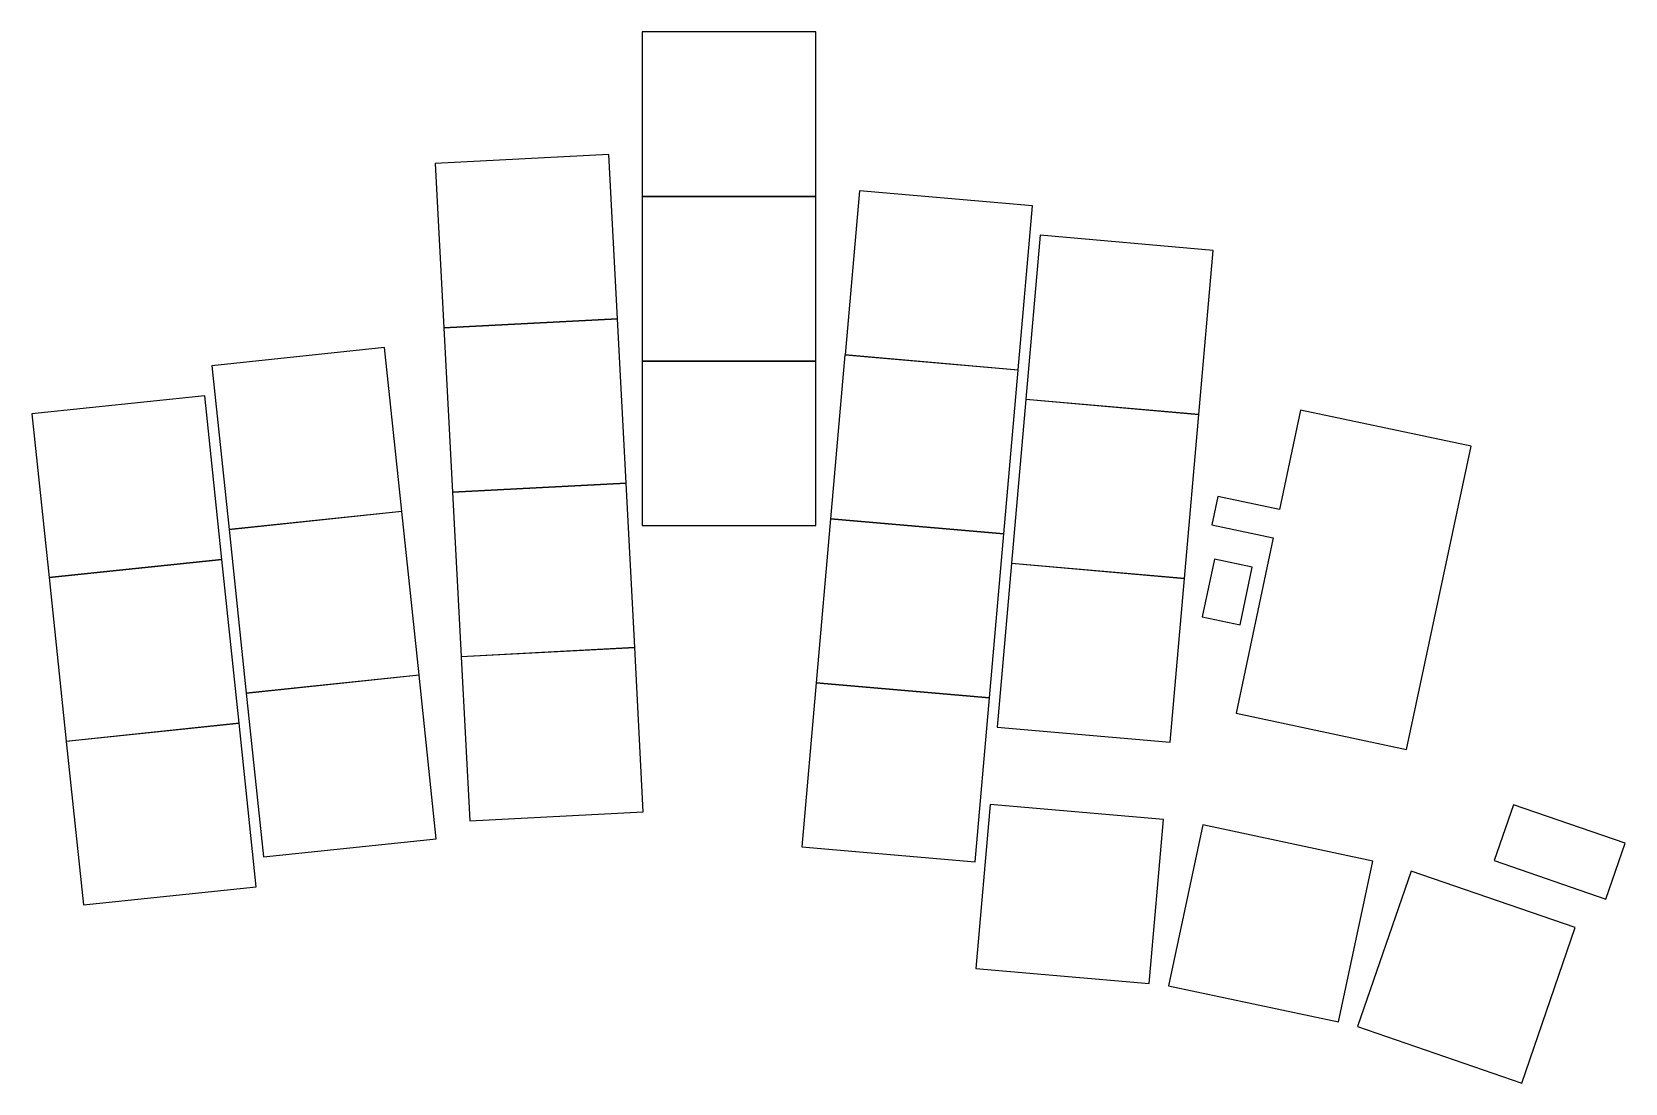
# Model space of a CAD drawing. Header units: millimetres. Extents: x -13 to 151, y -28 to 81.
import ezdxf

# ---------------------------------------------------------------- set-up
doc = ezdxf.new("R2010")
doc.units = ezdxf.units.MM

msp = doc.modelspace()

# ---------------------------------------------------------------- linework, layer by layer
for p, q in [((67.6, 80.78), (49.66, 80.78)), ((49.66, 80.78), (49.66, 63.79)), ((67.6, 63.79), (67.6, 80.78)), ((46.21, 68.12), (28.29, 67.18)), ((47.1, 51.16), (46.21, 68.12)), ((28.29, 67.18), (29.18, 50.22)), ((72.08, 64.36), (70.6, 47.43)), ((89.95, 62.8), (72.08, 64.36)), ((49.66, 63.79), (67.6, 63.79)), ((67.6, 63.78), (49.66, 63.78)), ((49.66, 63.78), (49.66, 46.79)), ((67.6, 46.79), (67.6, 63.78)), ((88.47, 45.87), (89.95, 62.8)), ((90.75, 59.77), (89.27, 42.84)), ((108.62, 58.2), (90.75, 59.77)), ((107.14, 41.28), (108.62, 58.2)), ((29.18, 50.22), (47.1, 51.16)), ((47.1, 51.15), (29.18, 50.21)), ((47.99, 34.18), (47.1, 51.15)), ((29.18, 50.21), (30.07, 33.24)), ((23.06, 48.17), (5.22, 46.29)), ((24.84, 31.27), (23.06, 48.17)), ((5.22, 46.29), (7, 29.4)), ((49.66, 46.79), (67.6, 46.79)), ((67.6, 46.78), (49.66, 46.78)), ((49.66, 46.78), (49.66, 29.79)), ((67.6, 29.79), (67.6, 46.78)), ((70.59, 47.42), (69.11, 30.5)), ((88.47, 45.86), (70.59, 47.42)), ((70.6, 47.43), (88.47, 45.87)), ((86.99, 28.94), (88.47, 45.86)), ((4.48, 43.2), (-13.36, 41.32)), ((6.25, 26.3), (4.48, 43.2)), ((89.26, 42.83), (87.78, 25.9)), ((107.14, 41.27), (89.26, 42.83)), ((89.27, 42.84), (107.14, 41.28)), ((-13.36, 41.32), (-11.59, 24.43)), ((105.66, 24.34), (107.14, 41.27)), ((117.63, 41.72), (115.45, 31.45)), ((135.24, 37.98), (117.63, 41.72)), ((128.58, 6.68), (135.24, 37.98)), ((30.07, 33.24), (47.99, 34.18)), ((47.99, 34.17), (30.07, 33.23)), ((30.07, 33.23), (30.96, 16.26)), ((48.88, 17.2), (47.99, 34.17)), ((7, 29.4), (24.84, 31.27)), ((24.84, 31.26), (7, 29.39)), ((26.61, 14.37), (24.84, 31.26)), ((109.09, 32.8), (108.46, 29.87)), ((115.45, 31.45), (109.09, 32.8)), ((49.66, 29.79), (67.6, 29.79)), ((69.11, 30.49), (67.63, 13.56)), ((69.11, 30.5), (86.99, 28.94)), ((86.98, 28.93), (69.11, 30.49)), ((108.46, 29.87), (114.82, 28.52)), ((7, 29.39), (8.77, 12.49)), ((85.5, 12), (86.98, 28.93)), ((114.82, 28.52), (110.98, 10.42)), ((108.74, 26.34), (107.47, 20.37)), ((112.65, 25.5), (108.74, 26.34)), ((-11.59, 24.43), (6.25, 26.3)), ((6.26, 26.29), (-11.59, 24.42)), ((8.03, 9.4), (6.26, 26.29)), ((87.78, 25.89), (86.3, 8.97)), ((87.78, 25.9), (105.66, 24.34)), ((105.65, 24.33), (87.78, 25.89)), ((111.38, 19.54), (112.65, 25.5)), ((-11.59, 24.42), (-9.81, 7.52)), ((104.17, 7.41), (105.65, 24.33)), ((107.47, 20.37), (111.38, 19.54)), ((30.96, 16.26), (48.88, 17.2)), ((48.88, 17.19), (30.96, 16.25)), ((49.77, 0.23), (48.88, 17.19)), ((30.96, 16.25), (31.85, -0.71)), ((8.77, 12.49), (26.61, 14.37)), ((26.62, 14.36), (8.77, 12.48)), ((28.39, -2.54), (26.62, 14.36)), ((67.63, 13.55), (66.15, -3.37)), ((67.63, 13.56), (85.5, 12)), ((85.5, 11.99), (67.63, 13.55)), ((8.77, 12.48), (10.55, -4.42)), ((84.02, -4.93), (85.5, 11.99)), ((110.98, 10.42), (128.58, 6.68)), ((-9.81, 7.52), (8.03, 9.4)), ((8.03, 9.39), (-9.81, 7.51)), ((9.81, -7.51), (8.03, 9.39)), ((86.3, 8.97), (104.17, 7.41)), ((-9.81, 7.51), (-8.03, -9.39)), ((31.85, -0.71), (49.77, 0.23)), ((85.6, 0.99), (84.12, -15.94)), ((103.48, -0.57), (85.6, 0.99)), ((139.61, 0.95), (137.62, -4.81)), ((151.15, -3.02), (139.61, 0.95)), ((102, -17.5), (103.48, -0.57)), ((107.53, -1.12), (104, -17.74)), ((125.08, -4.85), (107.53, -1.12)), ((10.55, -4.42), (28.39, -2.54)), ((149.16, -8.79), (151.15, -3.02)), ((66.15, -3.37), (84.02, -4.93)), ((121.55, -21.47), (125.08, -4.85)), ((137.62, -4.81), (149.16, -8.79)), ((129.04, -5.88), (123.51, -21.95)), ((146, -11.72), (129.04, -5.88)), ((-8.03, -9.39), (9.81, -7.51)), ((140.47, -27.79), (146, -11.72)), ((84.12, -15.94), (102, -17.5)), ((104, -17.74), (121.55, -21.47)), ((123.51, -21.95), (140.47, -27.79))]:
    msp.add_line(p, q)

doc.saveas('drawing.dxf')
